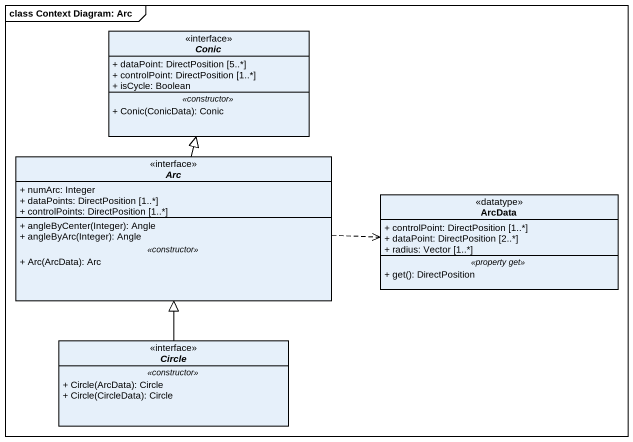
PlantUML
@startuml
mainframe class Context Diagram: Arc
hide circle
hide empty members
skinparam classAttributeIconSize 0
interface Conic {
  + dataPoint: DirectPosition [5..*]
  + controlPoint: DirectPosition [1..*]
  + isCycle: Boolean
  .. <<constructor>> ..
  + Conic(ConicData): Conic
}
interface Arc {
  + numArc: Integer
  + dataPoints: DirectPosition [1..*]
  + controlPoints: DirectPosition [1..*]
  --
  + angleByCenter(Integer): Angle
  + angleByArc(Integer): Angle
  .. <<constructor>> ..
  + Arc(ArcData): Arc
}
class ArcData <<datatype>> {
  + controlPoint: DirectPosition [1..*]
  + dataPoint: DirectPosition [2..*]
  + radius: Vector [1..*]
  .. <<property get>> ..
  + get(): DirectPosition
}
interface "Circle" as Circle_ {
  .. <<constructor>> ..
  + Circle(ArcData): Circle
  + Circle(CircleData): Circle
}
Arc -up-|> Conic
Arc .right.> ArcData
Circle_ -up-|> Arc
@enduml
